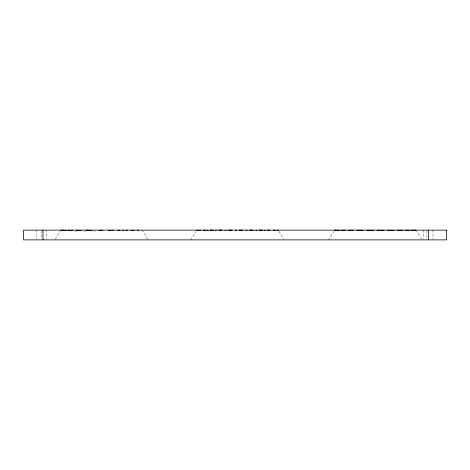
<?xml version="1.0" encoding="UTF-8"?>
<svg xmlns="http://www.w3.org/2000/svg" width="470" height="470" viewBox="0 0 470 470"><rect width="100%" height="100%" fill="white"/><g stroke="black" fill="none" stroke-linecap="round" stroke-linejoin="round"><path stroke-width="0.35" stroke-dasharray="2.35 1.76" d="M55.201 239.271L60.495 230.729M190.773 239.882L196.066 231.34M328.583 239.882L333.876 231.34M75.041 231.24L76.404 231.023M86.086 230.905L83.983 231.211L82.855 230.823M94.094 231.14L96.127 230.858M415.979 230.118L421.649 239.271M278.921 231.34L283.839 239.271M142.216 230.118L147.891 239.271M432.952 230.118L432.952 239.183M426.919 230.817L426.919 239.183M423.188 230.118L423.188 239.183M46.289 230.118L46.289 239.183M41.56 230.817L41.56 239.183M36.525 230.118L36.525 239.183"/><path stroke-width="0.7" d="M197.036 230.118L196.965 230.576L197.682 230.118M334.857 230.118L334.775 230.611L335.545 230.118M277.688 230.118L277.529 230.576L277.041 230.118M415.509 230.118L415.339 230.611L414.816 230.118M413.941 230.118L413.571 230.611L411.914 230.118M198.017 230.118L197.459 230.647L197.283 230.118M335.791 230.118L335.274 230.611L335.104 230.118M408.7 230.611L409.488 230.118M64.919 230.582L65.782 230.118M339.422 230.118L338.5 230.611L337.401 230.118M138.75 230.118L138.098 230.412L137.546 230.118M275.179 230.118L274.304 230.512L273.563 230.118M413.212 230.118L412.114 230.611L411.185 230.118M264.287 230.588L265.38 230.118M401.55 230.611L402.708 230.118M70.218 230.653L71.587 230.118M206.982 230.553L208.098 230.118M345.503 230.118L344.234 230.611L342.283 230.118M255.88 230.488L256.949 230.118M392.615 230.611L394.06 230.118M79.207 230.118L78.073 230.488L76.075 230.118M215.354 230.47L216.435 230.118M352.083 230.611L353.61 230.118M245.933 230.494L247.179 230.118M382.498 230.611L384.131 230.118M64.972 230.594L66.27 230.212M200.549 230.118L199.227 230.512L198.933 230.118M338.7 230.118L337.037 230.611L336.673 230.118M88.225 230.118L86.122 230.118M224.954 230.488L226.199 230.118M361.518 230.611L363.193 230.118M235.388 230.494L236.692 230.118M371.893 230.611L373.609 230.118M134.162 230.118L132.364 230.576L131.195 230.118M269.892 230.118L268.564 230.453L267.706 230.118L269.604 230.512M408.33 230.118L406.38 230.611L405.111 230.118M71.346 230.529L72.727 230.247M205.748 230.118L204.097 230.453L203.563 230.118M342.518 230.488L344.346 230.118M125.854 230.488L127.864 230.118M262.266 230.118L259.828 230.118M399.195 230.488L401.198 230.118M79.125 230.576L81.169 230.247M213.016 230.118L210.578 230.118M349.668 230.512L352.101 230.118M117.236 230.564L120.114 230.118M252.925 230.118L250.422 230.118M389.736 230.512L392.303 230.118M88.895 230.506L91.004 230.2L92.243 230.576M221.946 230.118L219.443 230.118M358.686 230.512L361.436 230.118M108.323 230.523L111.22 230.118M242.591 230.118L240.088 230.118M379.425 230.512L382.251 230.118M98.835 230.488L101.544 230.118L102.807 230.482M232.021 230.118L229.525 230.118M368.832 230.512L371.723 230.118M63.027 230.118L60.759 230.118M378.89 230.118L381.775 230.512M239.189 230.118L241.938 230.494M368.363 230.118L371.188 230.512M228.702 230.118L231.393 230.494M389.172 230.118L391.927 230.512M249.682 230.118L252.883 230.576M358.31 230.118L360.878 230.512M218.926 230.118L221.658 230.541M398.513 230.118L400.945 230.512M259.422 230.118L262.301 230.588M349.41 230.118L351.419 230.488M210.478 230.118L213.01 230.588M406.268 230.118L408.089 230.488M203.839 230.118L205.778 230.606M68.115 230.118L69.519 230.476M377.005 230.118L378.72 230.611M387.415 230.118L389.089 230.611M112.448 230.118L113.763 230.506M273.769 230.118L275.097 230.517M366.477 230.118L368.11 230.611M397.003 230.118L398.525 230.611M122.6 230.118L123.874 230.529M356.554 230.118L357.993 230.611M347.906 230.118L349.057 230.611M62.945 230.118L63.973 230.582M341.126 230.118L341.913 230.611M415.063 230.118L415.838 230.611L415.756 230.118M277.2 230.118L278.023 230.647L277.94 230.118M428.335 230.118L428.335 239.882M42.976 230.118L42.976 239.882M446.5 230.118L23.5 230.118L23.5 239.882L446.5 239.882L446.5 230.118"/></g></svg>
